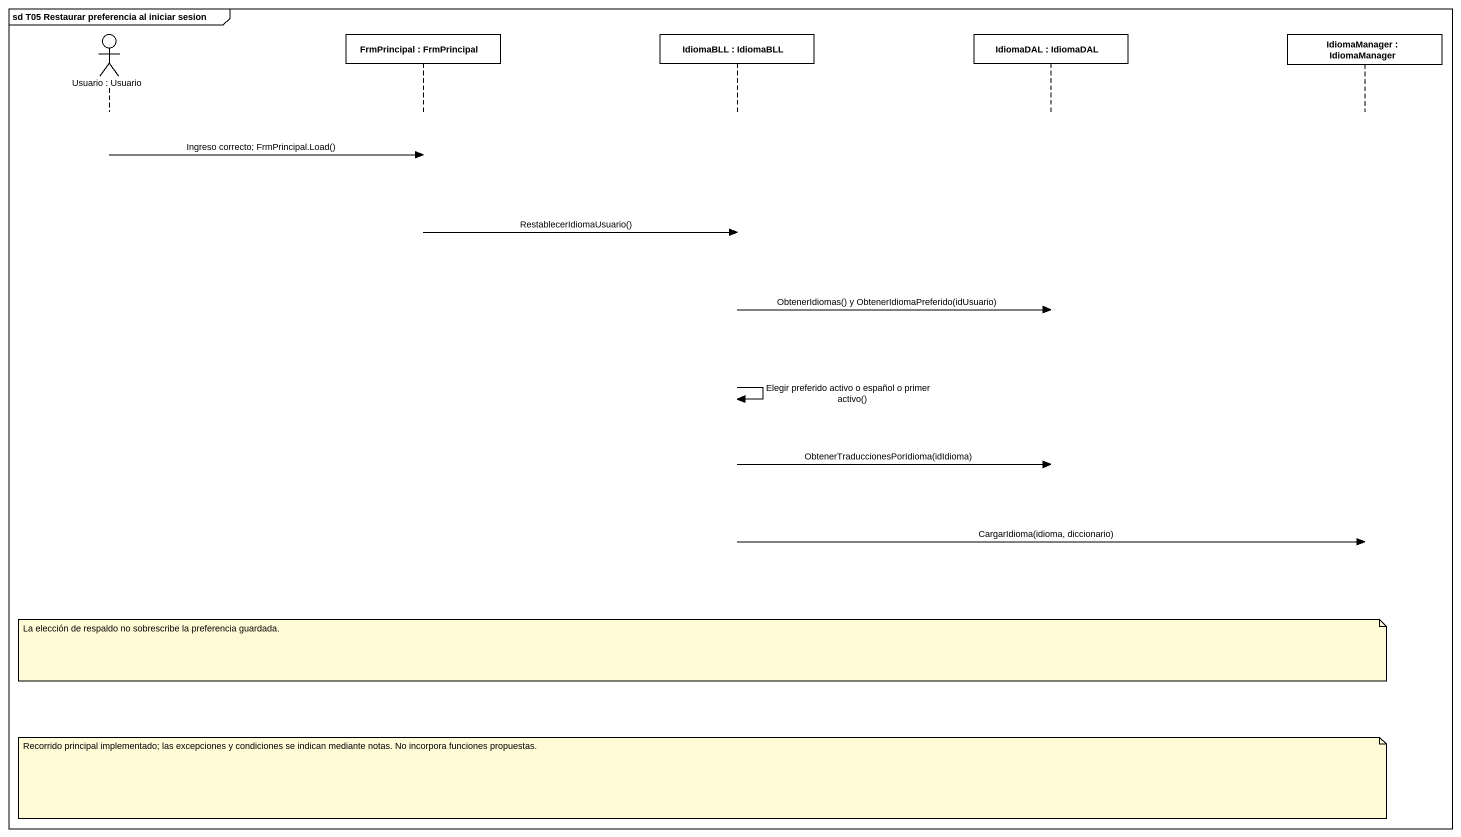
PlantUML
@startuml
mainframe sd T05 Restaurar preferencia al iniciar sesion
hide footbox
actor "Usuario : Usuario" as Usuario #FFFFFF
participant "FrmPrincipal : FrmPrincipal" as FrmPrincipal #FFFFFF
participant "IdiomaBLL : IdiomaBLL" as IdiomaBLL #FFFFFF
participant "IdiomaDAL : IdiomaDAL" as IdiomaDAL #FFFFFF
participant "IdiomaManager : IdiomaManager" as IdiomaManager #FFFFFF

Usuario -> FrmPrincipal : Ingreso correcto; FrmPrincipal.Load()
FrmPrincipal -> IdiomaBLL : RestablecerIdiomaUsuario()
IdiomaBLL -> IdiomaDAL : ObtenerIdiomas() y ObtenerIdiomaPreferido(idUsuario)
IdiomaBLL -> IdiomaBLL : Elegir preferido activo o español o primer activo()
IdiomaBLL -> IdiomaDAL : ObtenerTraduccionesPorIdioma(idIdioma)
IdiomaBLL -> IdiomaManager : CargarIdioma(idioma, diccionario)
note over IdiomaBLL : La elección de respaldo no sobrescribe la preferencia guardada.
note over IdiomaBLL : Recorrido principal implementado; las excepciones y condiciones se indican mediante notas. No incorpora funciones propuestas.
@enduml
